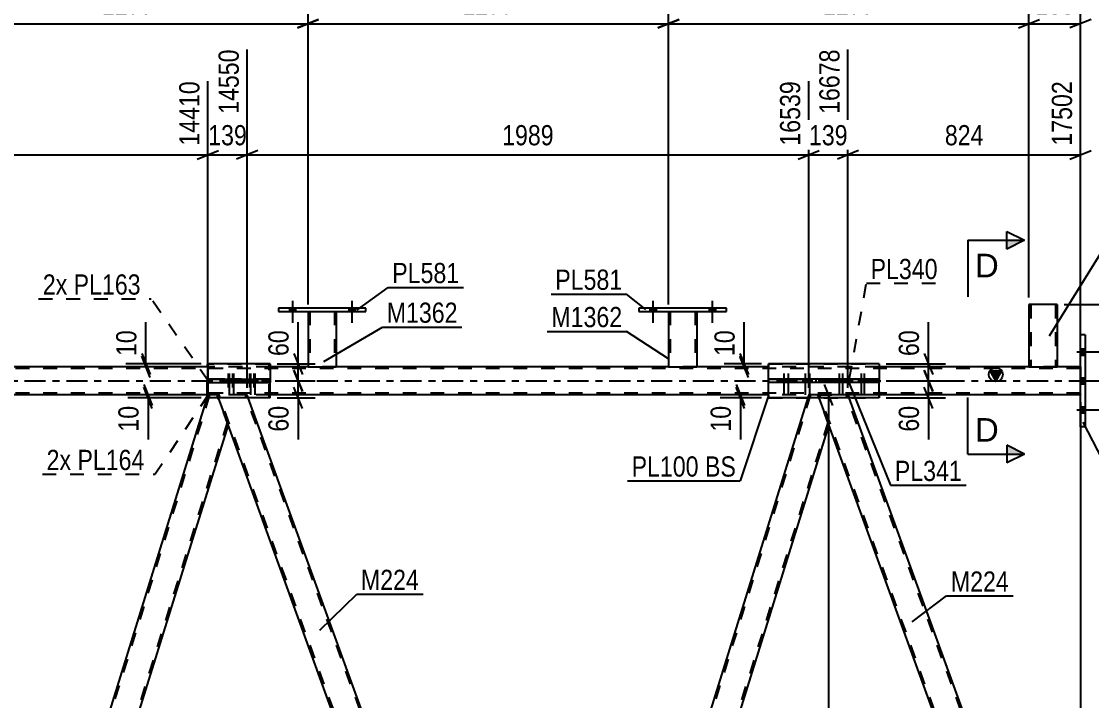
# Model space of a CAD drawing. Header units: millimetres. Extents: x 0 to 841, y 0 to 594.
# Drawn here: x 599.3 to 750.9, y 381.2 to 477.4 of the extents above; entities that cross this region are included whole.
import ezdxf

# ---------------------------------------------------------------- set-up
doc = ezdxf.new("R2010")
doc.units = ezdxf.units.MM
doc.linetypes.add('DXK_LINE_DOT2', pattern=[3.9198, 1.9599, -1.9599])
doc.linetypes.add('DXK_LINE_DOT3', pattern=[5.9187, 2.979, -0.9799, 0.9799, -0.9799])
doc.styles.add('Arial', font='ARIAL.TTF', dxfattribs={"height": 0.2})
doc.styles.add('Arial Narrow', font='ARIALN.TTF', dxfattribs={"height": 0.2})

# ---------------------------------------------------------------- blocks, each defined once
blk = doc.blocks.new('Part-122569494-5119 - 5043')
at = {"color": 2, "linetype": 'Continuous'}
for p, q in [((628.1, 426.73), (625.73, 426.73)), ((625.73, 426.73), (625.73, 426.25)), ((625.73, 426.25), (628.1, 426.25)), ((628.1, 426.25), (628.1, 426.73)), ((628.1, 426.73), (634.51, 426.73)), ((634.51, 426.25), (628.1, 426.25)), ((634.51, 426.73), (634.51, 426.25))]:
    blk.add_line(p, q, dxfattribs=at)
blk = doc.blocks.new('Part-122569494-5162 - 5043')
at = {"color": 2, "linetype": 'Continuous'}
for p, q in [((634.51, 428.89), (625.73, 428.89)), ((625.73, 424.09), (625.73, 428.89)), ((634.51, 428.89), (634.51, 426.73)), ((634.51, 424.09), (634.51, 426.25)), ((634.51, 424.09), (625.73, 424.09))]:
    blk.add_line(p, q, dxfattribs=at)
at = {"color": 7, "linetype": 'DXK_LINE_DOT2'}
blk.add_line((634.51, 426.25), (634.51, 426.73), dxfattribs=at)
blk = doc.blocks.new('Part-122569494-5051 - 5043')
at = {"color": 7, "linetype": 'DXK_LINE_DOT2'}
for p, q in [((705.16, 426.73), (720.81, 426.73)), ((711.87, 426.73), (705.16, 426.73)), ((705.16, 426.73), (705.16, 426.73)), ((705.16, 426.73), (705.16, 426.25)), ((720.81, 426.25), (705.16, 426.25)), ((711.87, 426.25), (705.16, 426.25)), ((720.81, 426.73), (711.87, 426.73)), ((711.87, 426.25), (711.87, 426.73)), ((720.81, 426.25), (711.87, 426.25)), ((714.24, 426.25), (714.24, 426.73)), ((720.81, 426.73), (720.81, 426.73)), ((720.81, 426.25), (720.81, 426.73))]:
    blk.add_line(p, q, dxfattribs=at)
blk = doc.blocks.new('Part-122569494-5173 - 5043')
at = {"color": 2, "linetype": 'Continuous'}
for p, q in [((720.81, 428.89), (705.16, 428.89)), ((705.16, 426.73), (705.16, 428.89)), ((720.81, 428.89), (720.81, 426.73)), ((705.16, 424.09), (705.16, 426.25)), ((720.81, 424.09), (720.81, 426.25)), ((720.81, 424.09), (705.16, 424.09))]:
    blk.add_line(p, q, dxfattribs=at)
at = {"color": 7, "linetype": 'DXK_LINE_DOT2'}
for p, q in [((705.16, 426.25), (705.16, 426.73)), ((720.81, 426.73), (720.81, 426.25))]:
    blk.add_line(p, q, dxfattribs=at)
blk = doc.blocks.new('Bolt-122569494-5064 - 5043')
at = {"linetype": 'Continuous'}
for points in [[(749.99, 430.15), (749.99, 431.03), (749.35, 431.03), (749.35, 430.15)], [(749.99, 430.15), (749.99, 431.03), (749.35, 431.03), (749.35, 430.15)], [(749.99, 430.15), (749.99, 431.03), (749.35, 431.03), (749.35, 430.15)], [(749.99, 426.05), (749.99, 426.93), (749.35, 426.93), (749.35, 426.05)], [(749.99, 426.05), (749.99, 426.93), (749.35, 426.93), (749.35, 426.05)], [(749.99, 421.95), (749.99, 422.83), (749.35, 422.83), (749.35, 421.95)], [(749.99, 421.95), (749.99, 422.83), (749.35, 422.83), (749.35, 421.95)], [(749.99, 421.95), (749.99, 422.83), (749.35, 422.83), (749.35, 421.95)]]:
    blk.add_hatch(color=1, dxfattribs=at).paths.add_polyline_path(points)
at = {"color": 1, "linetype": 'Continuous'}
for p, q in [((749.35, 431.03), (749.99, 431.03)), ((749.35, 431.03), (749.99, 431.03)), ((749.35, 431.03), (749.99, 431.03)), ((748.83, 430.59), (752.15, 430.59)), ((748.83, 430.59), (752.15, 430.59)), ((748.83, 430.59), (752.15, 430.59)), ((749.35, 430.15), (749.99, 430.15)), ((749.35, 430.15), (749.99, 430.15)), ((749.35, 430.15), (749.99, 430.15)), ((748.83, 426.49), (752.15, 426.49)), ((748.83, 426.49), (752.15, 426.49)), ((749.35, 426.93), (749.99, 426.93)), ((749.35, 426.93), (749.99, 426.93)), ((749.35, 426.05), (749.99, 426.05)), ((749.35, 426.05), (749.99, 426.05)), ((748.83, 422.39), (752.15, 422.39)), ((748.83, 422.39), (752.15, 422.39)), ((748.83, 422.39), (752.15, 422.39)), ((749.35, 422.83), (749.99, 422.83)), ((749.35, 422.83), (749.99, 422.83)), ((749.35, 422.83), (749.99, 422.83)), ((749.35, 421.95), (749.99, 421.95)), ((749.35, 421.95), (749.99, 421.95)), ((749.35, 421.95), (749.99, 421.95))]:
    blk.add_line(p, q, dxfattribs=at)
blk = doc.blocks.new('Part-122569494-5069 - 5043')
at = {"color": 2, "linetype": 'Continuous'}
for p, q in [((639.89, 436.33), (639.89, 428.49)), ((643.89, 436.33), (643.89, 428.49)), ((639.89, 428.49), (643.89, 428.49))]:
    blk.add_line(p, q, dxfattribs=at)
at = {"color": 7, "linetype": 'DXK_LINE_DOT2'}
for p, q in [((639.89, 436.33), (643.89, 436.33)), ((639.89, 436.33), (639.89, 436.33)), ((639.89, 436.33), (639.89, 436.33)), ((640.13, 436.33), (640.13, 428.49)), ((643.65, 436.33), (643.65, 428.49)), ((643.89, 436.33), (643.89, 436.33)), ((643.89, 436.33), (643.89, 436.33)), ((643.59, 428.49), (643.63, 428.49)), ((643.59, 428.49), (643.63, 428.49)), ((643.63, 428.49), (643.65, 428.49)), ((643.63, 428.49), (643.65, 428.49))]:
    blk.add_line(p, q, dxfattribs=at)
blk = doc.blocks.new('Part-122569494-5074 - 5043')
at = {"color": 2, "linetype": 'Continuous'}
for p, q in [((635.69, 436.81), (635.69, 436.33)), ((648.09, 436.81), (635.69, 436.81)), ((648.09, 436.33), (648.09, 436.81)), ((635.69, 436.33), (648.09, 436.33))]:
    blk.add_line(p, q, dxfattribs=at)
blk = doc.blocks.new('Bolt-122569494-5122 - 5043')
at = {"linetype": 'Continuous'}
for points in [[(707.68, 426.73), (706.96, 426.73), (706.96, 426.25), (707.68, 426.25)], [(708.28, 426.73), (707.56, 426.73), (707.56, 426.25), (708.28, 426.25)], [(710.7, 426.73), (709.98, 426.73), (709.98, 426.25), (710.7, 426.25)], [(711.3, 426.73), (710.58, 426.73), (710.58, 426.25), (711.3, 426.25)]]:
    blk.add_hatch(color=1, dxfattribs=at).paths.add_polyline_path(points)
at = {"color": 1, "linetype": 'Continuous'}
for p, q in [((706.96, 426.73), (706.96, 426.25)), ((707.32, 427.53), (707.32, 424.53)), ((707.56, 426.73), (707.56, 426.25)), ((707.68, 426.73), (707.68, 426.25)), ((707.92, 427.53), (707.92, 424.53)), ((708.28, 426.73), (708.28, 426.25)), ((709.98, 426.73), (709.98, 426.25)), ((710.34, 427.53), (710.34, 424.53)), ((710.58, 426.73), (710.58, 426.25)), ((710.7, 426.73), (710.7, 426.25)), ((710.94, 427.53), (710.94, 424.53)), ((711.3, 426.73), (711.3, 426.25))]:
    blk.add_line(p, q, dxfattribs=at)
blk = doc.blocks.new('Bolt-122569494-5166 - 5043')
at = {"linetype": 'Continuous'}
for points in [[(637.25, 436.33), (638.13, 436.33), (638.13, 436.81), (637.25, 436.81)], [(645.65, 436.33), (646.53, 436.33), (646.53, 436.81), (645.65, 436.81)]]:
    blk.add_hatch(color=1, dxfattribs=at).paths.add_polyline_path(points)
at = {"color": 1, "linetype": 'Continuous'}
for p, q in [((637.25, 436.81), (637.25, 436.33)), ((637.69, 437.81), (637.69, 434.69)), ((638.13, 436.81), (638.13, 436.33)), ((645.65, 436.81), (645.65, 436.33)), ((646.09, 437.81), (646.09, 434.69)), ((646.53, 436.81), (646.53, 436.33))]:
    blk.add_line(p, q, dxfattribs=at)
blk = doc.blocks.new('Bolt-122569494-5168 - 5043')
at = {"color": 1, "linetype": 'DXK_LINE_DOT2'}
for p, q in [((714.8, 426.73), (714.8, 426.25)), ((715.16, 427.53), (715.16, 424.53)), ((715.26, 426.73), (715.26, 426.25)), ((715.52, 426.73), (715.52, 426.25)), ((715.62, 427.53), (715.62, 424.53)), ((715.98, 426.73), (715.98, 426.25)), ((717.89, 426.73), (717.89, 426.25)), ((718.25, 427.53), (718.25, 424.53)), ((718.35, 426.73), (718.35, 426.25)), ((718.61, 426.73), (718.61, 426.25)), ((718.71, 427.53), (718.71, 424.53)), ((719.07, 426.73), (719.07, 426.25))]:
    blk.add_line(p, q, dxfattribs=at)
blk = doc.blocks.new('Bolt-122569494-5217 - 5043')
at = {"color": 1, "linetype": 'DXK_LINE_DOT2'}
for p, q in [((706.96, 426.73), (706.96, 426.25)), ((707.32, 427.53), (707.32, 424.53)), ((707.56, 426.73), (707.56, 426.25)), ((707.68, 426.73), (707.68, 426.25)), ((707.92, 427.53), (707.92, 424.53)), ((708.28, 426.73), (708.28, 426.25)), ((709.98, 426.73), (709.98, 426.25)), ((710.34, 427.53), (710.34, 424.53)), ((710.58, 426.73), (710.58, 426.25)), ((710.7, 426.73), (710.7, 426.25)), ((710.94, 427.53), (710.94, 424.53)), ((711.3, 426.73), (711.3, 426.25))]:
    blk.add_line(p, q, dxfattribs=at)
blk = doc.blocks.new('Bolt-122569494-5121 - 5043')
at = {"linetype": 'Continuous'}
for points in [[(715.52, 426.73), (714.8, 426.73), (714.8, 426.25), (715.52, 426.25)], [(715.98, 426.73), (715.26, 426.73), (715.26, 426.25), (715.98, 426.25)], [(718.61, 426.73), (717.89, 426.73), (717.89, 426.25), (718.61, 426.25)], [(719.07, 426.73), (718.35, 426.73), (718.35, 426.25), (719.07, 426.25)]]:
    blk.add_hatch(color=1, dxfattribs=at).paths.add_polyline_path(points)
at = {"color": 1, "linetype": 'Continuous'}
for p, q in [((714.8, 426.73), (714.8, 426.25)), ((715.16, 427.53), (715.16, 424.53)), ((715.26, 426.73), (715.26, 426.25)), ((715.52, 426.73), (715.52, 426.25)), ((715.62, 427.53), (715.62, 424.53)), ((715.98, 426.73), (715.98, 426.25)), ((717.89, 426.73), (717.89, 426.25)), ((718.25, 427.53), (718.25, 424.53)), ((718.35, 426.73), (718.35, 426.25)), ((718.61, 426.73), (718.61, 426.25)), ((718.71, 427.53), (718.71, 424.53)), ((719.07, 426.73), (719.07, 426.25))]:
    blk.add_line(p, q, dxfattribs=at)
blk = doc.blocks.new('Bolt-122569494-5123 - 5043')
at = {"linetype": 'Continuous'}
for points in [[(637.25, 436.33), (638.13, 436.33), (638.13, 436.81), (637.25, 436.81)], [(645.65, 436.33), (646.53, 436.33), (646.53, 436.81), (645.65, 436.81)]]:
    blk.add_hatch(color=1, dxfattribs=at).paths.add_polyline_path(points)
at = {"color": 1, "linetype": 'Continuous'}
for p, q in [((637.25, 436.81), (637.25, 436.33)), ((637.69, 437.81), (637.69, 434.69)), ((638.13, 436.81), (638.13, 436.33)), ((645.65, 436.81), (645.65, 436.33)), ((646.09, 437.81), (646.09, 434.69)), ((646.53, 436.81), (646.53, 436.33))]:
    blk.add_line(p, q, dxfattribs=at)
blk = doc.blocks.new('Bolt-122569494-5124 - 5043')
at = {"linetype": 'Continuous'}
for points in [[(688.33, 436.33), (689.21, 436.33), (689.21, 436.81), (688.33, 436.81)], [(696.73, 436.33), (697.61, 436.33), (697.61, 436.81), (696.73, 436.81)]]:
    blk.add_hatch(color=1, dxfattribs=at).paths.add_polyline_path(points)
at = {"color": 1, "linetype": 'Continuous'}
for p, q in [((688.33, 436.81), (688.33, 436.33)), ((688.77, 437.81), (688.77, 434.69)), ((689.21, 436.81), (689.21, 436.33)), ((696.73, 436.81), (696.73, 436.33)), ((697.17, 437.81), (697.17, 434.69)), ((697.61, 436.81), (697.61, 436.33))]:
    blk.add_line(p, q, dxfattribs=at)
blk = doc.blocks.new('Bolt-122569494-5157 - 5043')
at = {"linetype": 'Continuous'}
for points in [[(629.09, 426.73), (628.37, 426.73), (628.37, 426.25), (629.09, 426.25)], [(629.69, 426.73), (628.97, 426.73), (628.97, 426.25), (629.69, 426.25)], [(632.1, 426.73), (631.38, 426.73), (631.38, 426.25), (632.1, 426.25)], [(632.71, 426.73), (631.99, 426.73), (631.99, 426.25), (632.71, 426.25)]]:
    blk.add_hatch(color=1, dxfattribs=at).paths.add_polyline_path(points)
at = {"color": 1, "linetype": 'Continuous'}
for p, q in [((628.37, 426.73), (628.37, 426.25)), ((628.73, 427.53), (628.73, 424.53)), ((628.97, 426.73), (628.97, 426.25)), ((629.09, 426.73), (629.09, 426.25)), ((629.33, 427.53), (629.33, 424.53)), ((629.69, 426.73), (629.69, 426.25)), ((631.38, 426.73), (631.38, 426.25)), ((631.74, 427.53), (631.74, 424.53)), ((631.99, 426.73), (631.99, 426.25)), ((632.1, 426.73), (632.1, 426.25)), ((632.35, 427.53), (632.35, 424.53)), ((632.71, 426.73), (632.71, 426.25))]:
    blk.add_line(p, q, dxfattribs=at)
blk = doc.blocks.new('Part-122569494-5178 - 5043')
at = {"color": 2, "linetype": 'Continuous'}
for p, q in [((720.81, 426.73), (705.16, 426.73)), ((705.16, 426.73), (705.16, 426.25)), ((720.81, 426.25), (705.16, 426.25)), ((711.87, 426.25), (711.87, 426.73)), ((714.24, 426.25), (714.24, 426.73)), ((720.81, 426.73), (720.81, 426.25))]:
    blk.add_line(p, q, dxfattribs=at)
blk = doc.blocks.new('Part-122569494-5222 - 5043')
at = {"color": 2, "linetype": 'Continuous'}
for p, q in [((705.16, 428.89), (705.16, 428.49)), ((705.16, 424.49), (705.16, 424.09))]:
    blk.add_line(p, q, dxfattribs=at)
at = {"color": 7, "linetype": 'DXK_LINE_DOT2'}
for p, q in [((705.16, 428.89), (720.81, 428.89)), ((705.16, 424.49), (705.16, 428.49)), ((720.81, 428.89), (720.81, 424.09)), ((705.16, 424.09), (720.81, 424.09))]:
    blk.add_line(p, q, dxfattribs=at)
blk = doc.blocks.new('Bolt-122569494-5251 - 5043')
at = {"color": 1, "linetype": 'DXK_LINE_DOT2'}
for p, q in [((628.22, 426.72), (628.22, 426.24)), ((628.58, 427.52), (628.58, 424.52)), ((628.82, 426.72), (628.82, 426.24)), ((628.94, 426.72), (628.94, 426.24)), ((629.18, 427.52), (629.18, 424.52)), ((629.54, 426.72), (629.54, 426.24)), ((631.23, 426.72), (631.23, 426.24)), ((631.59, 427.52), (631.59, 424.52)), ((631.84, 426.72), (631.84, 426.24)), ((631.95, 426.72), (631.95, 426.24)), ((632.2, 427.52), (632.2, 424.52)), ((632.56, 426.72), (632.56, 426.24))]:
    blk.add_line(p, q, dxfattribs=at)
blk = doc.blocks.new('Part-122569494-5256 - 5043')
at = {"color": 2, "linetype": 'Continuous'}
for p, q in [((625.58, 428.88), (625.58, 428.49)), ((625.73, 428.88), (625.58, 428.88)), ((625.58, 424.12), (625.58, 424.49)), ((634.36, 424.08), (631.41, 424.08)), ((634.36, 424.09), (634.36, 424.08))]:
    blk.add_line(p, q, dxfattribs=at)
at = {"color": 7, "linetype": 'DXK_LINE_DOT2'}
for p, q in [((625.58, 424.49), (625.58, 428.49)), ((634.36, 428.88), (625.73, 428.88)), ((634.36, 424.08), (634.36, 428.88)), ((625.58, 424.12), (625.58, 424.08)), ((625.58, 424.08), (625.58, 424.12)), ((631.41, 424.08), (625.58, 424.08))]:
    blk.add_line(p, q, dxfattribs=at)
blk = doc.blocks.new('Part-122569494-5261 - 5043')
at = {"color": 7, "linetype": 'DXK_LINE_DOT2'}
for p, q in [((625.58, 426.72), (634.36, 426.72)), ((627.95, 426.72), (625.58, 426.72)), ((625.58, 426.72), (625.58, 426.24)), ((625.58, 426.24), (634.36, 426.24)), ((625.58, 426.24), (627.95, 426.24)), ((634.36, 426.72), (627.95, 426.72)), ((627.95, 426.72), (627.95, 426.24)), ((627.95, 426.24), (634.36, 426.24)), ((634.36, 426.72), (634.36, 426.72)), ((634.36, 426.24), (634.36, 426.72))]:
    blk.add_line(p, q, dxfattribs=at)
blk = doc.blocks.new('Part-122569494-5280 - 5043')
at = {"color": 2, "linetype": 'Continuous'}
for p, q in [((625.69, 424.49), (588.99, 306.74)), ((625.73, 424.49), (625.69, 424.49)), ((627.16, 424.09), (628.56, 420.24)), ((628.56, 420.24), (591.85, 302.49)), ((590.54, 302.49), (588.99, 306.74)), ((590.54, 302.49), (591.85, 302.49))]:
    blk.add_line(p, q, dxfattribs=at)
at = {"color": 7, "linetype": 'DXK_LINE_DOT2'}
for p, q in [((625.94, 424.49), (589.13, 306.36)), ((627.01, 424.49), (625.73, 424.49)), ((627.16, 424.09), (627.01, 424.49)), ((628.42, 420.61), (591.6, 302.49)), ((591.58, 302.49), (591.54, 302.49)), ((591.54, 302.49), (591.58, 302.49)), ((591.58, 302.49), (591.6, 302.49)), ((591.6, 302.49), (591.58, 302.49))]:
    blk.add_line(p, q, dxfattribs=at)
blk = doc.blocks.new('Part-122569494-5285 - 5043')
at = {"color": 7, "linetype": 'DXK_LINE_DOT2'}
for p, q in [((712.14, 424.49), (716.4, 424.49)), ((713.69, 420.24), (712.14, 424.49)), ((756.8, 302.49), (712.4, 424.49)), ((760.55, 302.49), (716.15, 424.49)), ((716.4, 424.49), (716.55, 424.09)), ((760.49, 302.49), (760.66, 302.49))]:
    blk.add_line(p, q, dxfattribs=at)
at = {"color": 2, "linetype": 'Continuous'}
for p, q in [((760.81, 302.49), (716.55, 424.09)), ((756.55, 302.49), (713.69, 420.24)), ((760.49, 302.49), (756.55, 302.49)), ((760.77, 302.49), (760.49, 302.49)), ((760.81, 302.49), (760.77, 302.49))]:
    blk.add_line(p, q, dxfattribs=at)
blk = doc.blocks.new('Bolt-122569494-5418 - 5043')
at = {"linetype": 'Continuous'}
for points in [[(688.33, 436.33), (689.21, 436.33), (689.21, 436.81), (688.33, 436.81)], [(696.73, 436.33), (697.61, 436.33), (697.61, 436.81), (696.73, 436.81)]]:
    blk.add_hatch(color=1, dxfattribs=at).paths.add_polyline_path(points)
at = {"color": 1, "linetype": 'Continuous'}
for p, q in [((688.33, 436.81), (688.33, 436.33)), ((688.77, 437.81), (688.77, 434.69)), ((689.21, 436.81), (689.21, 436.33)), ((696.73, 436.81), (696.73, 436.33)), ((697.17, 437.81), (697.17, 434.69)), ((697.61, 436.81), (697.61, 436.33))]:
    blk.add_line(p, q, dxfattribs=at)
blk = doc.blocks.new('Part-122569494-5341 - 5043')
at = {"color": 7, "linetype": 'DXK_LINE_DOT2'}
for p, q in [((711.08, 424.49), (674.26, 306.36)), ((710.83, 424.49), (710.7, 424.09)), ((712.14, 424.49), (710.83, 424.49)), ((712.14, 424.49), (712.29, 424.09)), ((713.56, 420.61), (676.74, 302.49)), ((674.54, 308.08), (674.12, 306.74)), ((678.73, 308.08), (676.99, 302.49)), ((675.67, 302.49), (674.12, 306.74)), ((676.99, 302.49), (675.67, 302.49))]:
    blk.add_line(p, q, dxfattribs=at)
at = {"color": 2, "linetype": 'Continuous'}
for p, q in [((710.7, 424.09), (674.54, 308.08)), ((712.29, 424.09), (713.69, 420.24)), ((713.69, 420.24), (678.73, 308.08))]:
    blk.add_line(p, q, dxfattribs=at)
blk = doc.blocks.new('Part-122569494-5346 - 5043')
at = {"color": 7, "linetype": 'DXK_LINE_DOT2'}
for p, q in [((631.27, 424.49), (627.01, 424.49)), ((628.56, 420.24), (627.01, 424.49)), ((671.67, 302.49), (627.27, 424.49)), ((675.42, 302.49), (631.01, 424.49)), ((631.41, 424.09), (631.27, 424.49)), ((671.41, 302.49), (669.38, 308.08)), ((675.67, 302.49), (673.63, 308.08)), ((675.67, 302.49), (671.41, 302.49))]:
    blk.add_line(p, q, dxfattribs=at)
at = {"color": 2, "linetype": 'Continuous'}
for p, q in [((673.63, 308.08), (631.41, 424.09)), ((669.38, 308.08), (628.56, 420.24))]:
    blk.add_line(p, q, dxfattribs=at)
blk = doc.blocks.new('Part-122569494-5365 - 5043')
at = {"linetype": 'Continuous'}
blk.add_hatch(color=2, dxfattribs=at).paths.add_polyline_path([(737.35, 426.49), (736.55, 427.89), (738.15, 427.89)])
at = {"color": 7, "linetype": 'DXK_LINE_DOT2'}
for p, q in [((749.35, 428.25), (49.28, 428.25)), ((634.51, 428.49), (625.73, 428.49)), ((643.89, 428.49), (639.89, 428.49)), ((694.97, 428.49), (690.97, 428.49)), ((720.81, 428.49), (705.16, 428.49)), ((746.05, 428.49), (742.05, 428.49)), ((749.35, 428.49), (749.35, 424.49)), ((749.35, 424.73), (49.28, 424.73)), ((720.81, 424.49), (200.02, 424.49)), ((634.51, 424.49), (625.69, 424.49))]:
    blk.add_line(p, q, dxfattribs=at)
at = {"color": 2, "linetype": 'Continuous'}
for p, q in [((625.73, 428.49), (592.81, 428.49)), ((639.89, 428.49), (634.51, 428.49)), ((690.97, 428.49), (643.89, 428.49)), ((705.16, 428.49), (694.97, 428.49)), ((742.05, 428.49), (720.81, 428.49)), ((737.35, 426.49), (736.55, 427.89)), ((736.55, 427.89), (738.15, 427.89)), ((738.15, 427.89), (737.35, 426.49)), ((749.35, 428.49), (746.05, 428.49)), ((625.69, 424.49), (546.13, 424.49)), ((705.16, 424.49), (634.51, 424.49)), ((749.35, 424.49), (720.81, 424.49))]:
    blk.add_line(p, q, dxfattribs=at)
at = {"color": 7, "linetype": 'DXK_LINE_DOT3'}
blk.add_line((49.28, 426.49), (749.35, 426.49), dxfattribs=at)
at = {"color": 2, "linetype": 'Continuous'}
blk.add_circle((737.35, 427.39), 1, dxfattribs=at)
blk = doc.blocks.new('Part-122569494-5407 - 5043')
at = {"color": 2, "linetype": 'Continuous'}
for p, q in [((749.99, 432.99), (749.35, 432.99)), ((749.35, 419.99), (749.35, 432.99)), ((749.99, 432.99), (749.99, 419.99)), ((749.99, 419.99), (749.35, 419.99))]:
    blk.add_line(p, q, dxfattribs=at)
blk = doc.blocks.new('Part-122569494-5523 - 5043')
at = {"color": 2, "linetype": 'Continuous'}
for p, q in [((690.97, 436.33), (690.97, 428.49)), ((694.97, 436.33), (694.97, 428.49)), ((690.97, 428.49), (694.97, 428.49))]:
    blk.add_line(p, q, dxfattribs=at)
at = {"color": 7, "linetype": 'DXK_LINE_DOT2'}
for p, q in [((690.97, 436.33), (694.97, 436.33)), ((690.97, 436.33), (690.97, 436.33)), ((690.97, 436.33), (690.97, 436.33)), ((691.21, 436.33), (691.21, 428.49)), ((694.73, 436.33), (694.73, 428.49)), ((694.97, 436.33), (694.97, 436.33)), ((694.97, 436.33), (694.97, 436.33)), ((694.67, 428.49), (694.71, 428.49)), ((694.67, 428.49), (694.71, 428.49)), ((694.71, 428.49), (694.73, 428.49)), ((694.71, 428.49), (694.73, 428.49))]:
    blk.add_line(p, q, dxfattribs=at)
blk = doc.blocks.new('Part-122569494-5528 - 5043')
at = {"color": 2, "linetype": 'Continuous'}
for p, q in [((686.77, 436.81), (686.77, 436.33)), ((699.17, 436.81), (686.77, 436.81)), ((699.17, 436.33), (699.17, 436.81)), ((686.77, 436.33), (699.17, 436.33))]:
    blk.add_line(p, q, dxfattribs=at)
blk = doc.blocks.new('Part-122569494-5533 - 5043')
at = {"color": 2, "linetype": 'Continuous'}
for p, q in [((742.05, 437.29), (742.05, 428.49)), ((746.05, 437.29), (742.05, 437.29)), ((746.05, 437.29), (746.05, 428.49)), ((742.05, 428.49), (746.05, 428.49))]:
    blk.add_line(p, q, dxfattribs=at)
at = {"color": 7, "linetype": 'DXK_LINE_DOT2'}
for p, q in [((742.29, 437.29), (742.29, 428.49)), ((745.74, 437.29), (745.76, 437.29)), ((745.76, 437.29), (745.79, 437.29)), ((745.79, 437.29), (745.81, 437.29)), ((745.81, 437.29), (745.81, 428.49)), ((745.79, 428.49), (745.76, 428.49)), ((745.79, 428.49), (745.76, 428.49)), ((745.81, 428.49), (745.79, 428.49)), ((745.79, 428.49), (745.81, 428.49))]:
    blk.add_line(p, q, dxfattribs=at)
blk = doc.blocks.new('StraightDimension-122569494-6132 - 5043')
at = {"color": 7, "linetype": 'Continuous'}
for p, q in [((637.88, 430.39), (639.08, 427.39)), ((635.51, 428.89), (640.88, 428.89)), ((639.08, 424.99), (637.88, 427.99)), ((638.48, 426.49), (638.48, 428.89)), ((635.51, 426.49), (640.88, 426.49))]:
    blk.add_line(p, q, dxfattribs=at)
at = {"color": 0}
blk.add_wipeout([(637.73, 434.27), (633.53, 434.27), (633.53, 429.41), (637.73, 429.41)], dxfattribs=at)
at = {"color": 7, "linetype": 'Continuous'}
blk.add_line((638.48, 428.89), (638.48, 434.79), dxfattribs=at)
blk.add_line((638.48, 428.89), (638.48, 434.79), dxfattribs=at)
at = {"color": 3, "style": 'Arial Narrow'}
blk.add_text('60', height=2.863, rotation=90.0002, dxfattribs=at).set_placement((637.13, 430.01))
blk = doc.blocks.new('StraightDimension-122569494-6309 - 5043')
at = {"color": 7, "linetype": 'Continuous'}
for p, q in [((631.27, 425.49), (631.27, 473.45)), ((625.69, 425.49), (625.69, 468.95)), ((624.19, 457.91), (627.19, 459.11)), ((625.69, 458.51), (631.27, 458.51)), ((632.77, 459.11), (629.77, 457.91))]:
    blk.add_line(p, q, dxfattribs=at)
at = {"color": 0}
blk.add_wipeout([(631.82, 459.26), (631.82, 463.46), (625.14, 463.46), (625.14, 459.26)], dxfattribs=at)
at = {"color": 3, "style": 'Arial Narrow'}
blk.add_text('139', height=2.863, dxfattribs=at).set_placement((625.74, 459.86))
at = {"color": 0, "linetype": 'Continuous'}
blk.add_wipeout([(630.67, 474.05), (626.47, 474.05), (626.47, 463.71), (630.67, 463.71)], dxfattribs=at)
at = {"color": 3, "linetype": 'Continuous', "style": 'Arial Narrow'}
blk.add_text('14550', height=2.863, rotation=90.0002, dxfattribs=at).set_placement((630.07, 464.31))
blk = doc.blocks.new('StraightDimension-122569494-18363 - 5043')
at = {"color": 7, "linetype": 'Continuous'}
for p, q in [((639.89, 437.33), (639.89, 487.52)), ((690.97, 437.33), (690.97, 487.52)), ((641.39, 477.68), (638.39, 476.48)), ((639.89, 477.08), (690.97, 477.08)), ((689.47, 476.48), (692.47, 477.68))]:
    blk.add_line(p, q, dxfattribs=at)
at = {"color": 0, "linetype": 'Continuous'}
blk.add_wipeout([(690.37, 488.12), (686.17, 488.12), (686.17, 477.78), (690.37, 477.78)], dxfattribs=at)
at = {"color": 0}
blk.add_wipeout([(669.69, 477.83), (669.69, 482.03), (661.17, 482.03), (661.17, 477.83)], dxfattribs=at)
at = {"color": 3, "linetype": 'Continuous', "style": 'Arial Narrow'}
blk.add_text('16042', height=2.863, rotation=90.0002, dxfattribs=at).set_placement((689.77, 478.38))
at = {"color": 3, "style": 'Arial Narrow'}
blk.add_text('1277', height=2.863, dxfattribs=at).set_placement((661.77, 478.43))
blk = doc.blocks.new('StraightDimension-122569494-5967 - 5043')
at = {"color": 7, "linetype": 'Continuous'}
for p, q in [((616.31, 430.39), (617.51, 427.39)), ((617.51, 426.99), (616.31, 429.99)), ((624.73, 428.89), (614.06, 428.89)), ((624.58, 428.49), (614.06, 428.49)), ((616.91, 428.49), (616.91, 428.89))]:
    blk.add_line(p, q, dxfattribs=at)
at = {"color": 0}
blk.add_wipeout([(616.16, 434.27), (611.96, 434.27), (611.96, 429.41), (616.16, 429.41)], dxfattribs=at)
at = {"color": 7, "linetype": 'Continuous'}
blk.add_line((616.91, 428.89), (616.91, 434.79), dxfattribs=at)
blk.add_line((616.91, 428.89), (616.91, 434.79), dxfattribs=at)
at = {"color": 3, "style": 'Arial Narrow'}
blk.add_text('10', height=2.863, rotation=90.0002, dxfattribs=at).set_placement((615.56, 430.01))
blk = doc.blocks.new('StraightDimension-122569494-6294 - 5043')
at = {"color": 7, "linetype": 'Continuous'}
for p, q in [((546.13, 425.49), (546.13, 473.45)), ((625.69, 425.49), (625.69, 468.95)), ((547.63, 459.11), (544.63, 457.91)), ((546.13, 458.51), (625.69, 458.51)), ((624.19, 457.91), (627.19, 459.11))]:
    blk.add_line(p, q, dxfattribs=at)
at = {"color": 0, "linetype": 'Continuous'}
blk.add_wipeout([(625.09, 469.55), (620.89, 469.55), (620.89, 459.21), (625.09, 459.21)], dxfattribs=at)
at = {"color": 0}
blk.add_wipeout([(590.17, 459.26), (590.17, 463.46), (581.66, 463.46), (581.66, 459.26)], dxfattribs=at)
at = {"color": 3, "linetype": 'Continuous', "style": 'Arial Narrow'}
blk.add_text('14410', height=2.863, rotation=90.0002, dxfattribs=at).set_placement((624.49, 459.81))
at = {"color": 3, "style": 'Arial Narrow'}
blk.add_text('1989', height=2.863, dxfattribs=at).set_placement((582.26, 459.86))
blk = doc.blocks.new('StraightDimension-122569494-18362 - 5043')
at = {"color": 7, "linetype": 'Continuous'}
for p, q in [((690.97, 437.33), (690.97, 487.52)), ((742.05, 438.29), (742.05, 487.52)), ((692.47, 477.68), (689.47, 476.48)), ((690.97, 477.08), (742.05, 477.08)), ((740.55, 476.48), (743.55, 477.68))]:
    blk.add_line(p, q, dxfattribs=at)
at = {"color": 0, "linetype": 'Continuous'}
blk.add_wipeout([(741.45, 488.12), (737.25, 488.12), (737.25, 477.78), (741.45, 477.78)], dxfattribs=at)
at = {"color": 0}
blk.add_wipeout([(720.77, 477.83), (720.77, 482.03), (712.26, 482.03), (712.26, 477.83)], dxfattribs=at)
at = {"color": 3, "linetype": 'Continuous', "style": 'Arial Narrow'}
blk.add_text('17319', height=2.863, rotation=90.0002, dxfattribs=at).set_placement((740.85, 478.38))
at = {"color": 3, "style": 'Arial Narrow'}
blk.add_text('1277', height=2.863, dxfattribs=at).set_placement((712.86, 478.43))
blk = doc.blocks.new('StraightDimension-122569494-6541 - 5043')
at = {"color": 7, "linetype": 'Continuous'}
for p, q in [((714.27, 422.99), (713.07, 425.99)), ((720.95, 424.49), (710.82, 424.49)), ((713.67, 302.49), (713.67, 424.49)), ((713.07, 303.99), (714.27, 300.99)), ((720.95, 302.49), (710.82, 302.49))]:
    blk.add_line(p, q, dxfattribs=at)
at = {"color": 0}
blk.add_wipeout([(712.92, 367.74), (708.72, 367.74), (708.72, 359.23), (712.92, 359.23)], dxfattribs=at)
at = {"color": 3, "style": 'Arial Narrow'}
blk.add_text('3050', height=2.863, rotation=90.0002, dxfattribs=at).set_placement((712.32, 359.83))
blk = doc.blocks.new('StraightDimension-122569494-6362 - 5043')
at = {"color": 7, "linetype": 'Continuous'}
for p, q in [((716.4, 425.49), (716.4, 473.45)), ((749.35, 429.49), (749.35, 468.95)), ((717.9, 459.11), (714.9, 457.91)), ((716.4, 458.51), (749.35, 458.51)), ((747.85, 457.91), (750.85, 459.11))]:
    blk.add_line(p, q, dxfattribs=at)
at = {"color": 0, "linetype": 'Continuous'}
blk.add_wipeout([(748.75, 469.55), (744.55, 469.55), (744.55, 459.21), (748.75, 459.21)], dxfattribs=at)
at = {"color": 0}
blk.add_wipeout([(736.22, 459.26), (736.22, 463.46), (729.53, 463.46), (729.53, 459.26)], dxfattribs=at)
at = {"color": 3, "linetype": 'Continuous', "style": 'Arial Narrow'}
blk.add_text('17502', height=2.863, rotation=90.0002, dxfattribs=at).set_placement((748.15, 459.81))
at = {"color": 3, "style": 'Arial Narrow'}
blk.add_text('824', height=2.863, dxfattribs=at).set_placement((730.13, 459.86))
blk = doc.blocks.new('StraightDimension-122569494-5939 - 5043')
at = {"color": 7, "linetype": 'Continuous'}
for p, q in [((616.62, 425.99), (617.82, 422.99)), ((617.82, 422.59), (616.62, 425.59)), ((624.58, 424.49), (614.37, 424.49)), ((624.73, 424.09), (614.37, 424.09)), ((617.22, 424.09), (617.22, 424.49))]:
    blk.add_line(p, q, dxfattribs=at)
at = {"color": 0}
blk.add_wipeout([(616.47, 423.56), (612.27, 423.56), (612.27, 418.7), (616.47, 418.7)], dxfattribs=at)
at = {"color": 7, "linetype": 'Continuous'}
blk.add_line((617.22, 424.09), (617.22, 418.18), dxfattribs=at)
blk.add_line((617.22, 424.09), (617.22, 418.18), dxfattribs=at)
at = {"color": 3, "style": 'Arial Narrow'}
blk.add_text('10', height=2.863, rotation=90.0002, dxfattribs=at).set_placement((615.87, 419.3))
blk = doc.blocks.new('StraightDimension-122569494-5994 - 5043')
at = {"color": 7, "linetype": 'Continuous'}
for p, q in [((701.09, 430.39), (702.29, 427.39)), ((702.29, 426.99), (701.09, 429.99)), ((704.16, 428.89), (698.84, 428.89)), ((704.16, 428.49), (698.84, 428.49)), ((701.69, 428.49), (701.69, 428.89))]:
    blk.add_line(p, q, dxfattribs=at)
at = {"color": 0}
blk.add_wipeout([(700.94, 434.27), (696.74, 434.27), (696.74, 429.41), (700.94, 429.41)], dxfattribs=at)
at = {"color": 7, "linetype": 'Continuous'}
blk.add_line((701.69, 428.89), (701.69, 434.79), dxfattribs=at)
blk.add_line((701.69, 428.89), (701.69, 434.79), dxfattribs=at)
at = {"color": 3, "style": 'Arial Narrow'}
blk.add_text('10', height=2.863, rotation=90.0002, dxfattribs=at).set_placement((700.34, 430.01))
blk = doc.blocks.new('StraightDimension-122569494-6017 - 5043')
at = {"color": 7, "linetype": 'Continuous'}
for p, q in [((700.55, 425.99), (701.75, 422.99)), ((701.75, 422.59), (700.55, 425.59)), ((704.16, 424.49), (698.3, 424.49)), ((704.16, 424.09), (698.3, 424.09)), ((701.15, 424.09), (701.15, 424.49))]:
    blk.add_line(p, q, dxfattribs=at)
at = {"color": 0}
blk.add_wipeout([(700.4, 423.56), (696.2, 423.56), (696.2, 418.7), (700.4, 418.7)], dxfattribs=at)
at = {"color": 7, "linetype": 'Continuous'}
blk.add_line((701.15, 424.09), (701.15, 418.18), dxfattribs=at)
blk.add_line((701.15, 424.09), (701.15, 418.18), dxfattribs=at)
at = {"color": 3, "style": 'Arial Narrow'}
blk.add_text('10', height=2.863, rotation=90.0002, dxfattribs=at).set_placement((699.8, 419.3))
blk = doc.blocks.new('StraightDimension-122569494-6040 - 5043')
at = {"color": 7, "linetype": 'Continuous'}
for p, q in [((727.21, 430.39), (728.41, 427.39)), ((721.81, 428.89), (730.21, 428.89)), ((728.41, 424.99), (727.21, 427.99)), ((727.81, 426.49), (727.81, 428.89)), ((721.81, 426.49), (730.21, 426.49))]:
    blk.add_line(p, q, dxfattribs=at)
at = {"color": 0}
blk.add_wipeout([(727.06, 434.27), (722.86, 434.27), (722.86, 429.41), (727.06, 429.41)], dxfattribs=at)
at = {"color": 7, "linetype": 'Continuous'}
blk.add_line((727.81, 428.89), (727.81, 434.79), dxfattribs=at)
blk.add_line((727.81, 428.89), (727.81, 434.79), dxfattribs=at)
at = {"color": 3, "style": 'Arial Narrow'}
blk.add_text('60', height=2.863, rotation=90.0002, dxfattribs=at).set_placement((726.46, 430.01))
blk = doc.blocks.new('StraightDimension-122569494-6051 - 5043')
at = {"color": 7, "linetype": 'Continuous'}
for p, q in [((727.21, 427.99), (728.41, 424.99)), ((721.81, 426.49), (730.21, 426.49)), ((727.81, 424.09), (727.81, 426.49)), ((728.41, 422.59), (727.21, 425.59)), ((721.81, 424.09), (730.21, 424.09))]:
    blk.add_line(p, q, dxfattribs=at)
at = {"color": 0}
blk.add_wipeout([(727.06, 423.56), (722.86, 423.56), (722.86, 418.7), (727.06, 418.7)], dxfattribs=at)
at = {"color": 7, "linetype": 'Continuous'}
blk.add_line((727.81, 424.09), (727.81, 418.18), dxfattribs=at)
blk.add_line((727.81, 424.09), (727.81, 418.18), dxfattribs=at)
at = {"color": 3, "style": 'Arial Narrow'}
blk.add_text('60', height=2.863, rotation=90.0002, dxfattribs=at).set_placement((726.46, 419.3))
blk = doc.blocks.new('StraightDimension-122569494-6144 - 5043')
at = {"color": 7, "linetype": 'Continuous'}
for p, q in [((637.88, 427.99), (639.08, 424.99)), ((635.51, 426.49), (640.88, 426.49)), ((638.48, 424.09), (638.48, 426.49)), ((639.08, 422.59), (637.88, 425.59)), ((635.51, 424.09), (640.88, 424.09))]:
    blk.add_line(p, q, dxfattribs=at)
at = {"color": 0}
blk.add_wipeout([(637.73, 423.56), (633.53, 423.56), (633.53, 418.7), (637.73, 418.7)], dxfattribs=at)
at = {"color": 7, "linetype": 'Continuous'}
blk.add_line((638.48, 424.09), (638.48, 418.18), dxfattribs=at)
blk.add_line((638.48, 424.09), (638.48, 418.18), dxfattribs=at)
at = {"color": 3, "style": 'Arial Narrow'}
blk.add_text('60', height=2.863, rotation=90.0002, dxfattribs=at).set_placement((637.13, 419.3))
blk = doc.blocks.new('StraightDimension-122569494-6324 - 5043')
at = {"color": 7, "linetype": 'Continuous'}
for p, q in [((631.27, 425.49), (631.27, 473.45)), ((710.83, 425.49), (710.83, 468.95)), ((632.77, 459.11), (629.77, 457.91)), ((631.27, 458.51), (710.83, 458.51)), ((709.33, 457.91), (712.33, 459.11))]:
    blk.add_line(p, q, dxfattribs=at)
at = {"color": 0, "linetype": 'Continuous'}
blk.add_wipeout([(710.23, 469.55), (706.03, 469.55), (706.03, 459.21), (710.23, 459.21)], dxfattribs=at)
at = {"color": 0}
blk.add_wipeout([(675.3, 459.26), (675.3, 463.46), (666.79, 463.46), (666.79, 459.26)], dxfattribs=at)
at = {"color": 3, "linetype": 'Continuous', "style": 'Arial Narrow'}
blk.add_text('16539', height=2.863, rotation=90.0002, dxfattribs=at).set_placement((709.63, 459.81))
at = {"color": 3, "style": 'Arial Narrow'}
blk.add_text('1989', height=2.863, dxfattribs=at).set_placement((667.39, 459.86))
blk = doc.blocks.new('StraightDimension-122569494-6343 - 5043')
at = {"color": 7, "linetype": 'Continuous'}
for p, q in [((716.4, 425.49), (716.4, 473.45)), ((710.83, 425.49), (710.83, 468.95)), ((709.33, 457.91), (712.33, 459.11)), ((710.83, 458.51), (716.4, 458.51)), ((717.9, 459.11), (714.9, 457.91))]:
    blk.add_line(p, q, dxfattribs=at)
at = {"color": 0}
blk.add_wipeout([(716.96, 459.26), (716.96, 463.46), (710.27, 463.46), (710.27, 459.26)], dxfattribs=at)
at = {"color": 3, "style": 'Arial Narrow'}
blk.add_text('139', height=2.863, dxfattribs=at).set_placement((710.87, 459.86))
at = {"color": 0, "linetype": 'Continuous'}
blk.add_wipeout([(715.8, 474.05), (711.6, 474.05), (711.6, 463.71), (715.8, 463.71)], dxfattribs=at)
at = {"color": 3, "linetype": 'Continuous', "style": 'Arial Narrow'}
blk.add_text('16678', height=2.863, rotation=90.0002, dxfattribs=at).set_placement((715.2, 464.31))
blk = doc.blocks.new('StraightDimension-122569494-6733 - 5043')
at = {"color": 7, "linetype": 'Continuous'}
for p, q in [((749.35, 423.49), (749.35, 356.57)), ((792.15, 303.49), (792.15, 361.82)), ((750.85, 359.57), (747.85, 358.37)), ((790.65, 358.37), (793.65, 359.57)), ((749.35, 358.97), (792.15, 358.97))]:
    blk.add_line(p, q, dxfattribs=at)
at = {"color": 0}
blk.add_wipeout([(775.01, 359.72), (775.01, 363.92), (766.49, 363.92), (766.49, 359.72)], dxfattribs=at)
at = {"color": 3, "style": 'Arial Narrow'}
blk.add_text('1427', height=2.863, dxfattribs=at).set_placement((767.09, 360.32))
blk = doc.blocks.new('StraightDimension-122569494-18361 - 5043')
at = {"color": 7, "linetype": 'Continuous'}
for p, q in [((749.35, 429.49), (749.35, 492.02)), ((742.05, 438.29), (742.05, 487.52)), ((740.55, 476.48), (743.55, 477.68)), ((742.05, 477.08), (749.35, 477.08)), ((750.85, 477.68), (747.85, 476.48))]:
    blk.add_line(p, q, dxfattribs=at)
at = {"color": 0}
blk.add_wipeout([(749.04, 477.83), (749.04, 482.03), (742.36, 482.03), (742.36, 477.83)], dxfattribs=at)
at = {"color": 3, "style": 'Arial Narrow'}
blk.add_text('183', height=2.863, dxfattribs=at).set_placement((742.96, 478.43))
at = {"color": 0, "linetype": 'Continuous'}
blk.add_wipeout([(748.75, 492.62), (744.55, 492.62), (744.55, 482.28), (748.75, 482.28)], dxfattribs=at)
at = {"color": 3, "linetype": 'Continuous', "style": 'Arial Narrow'}
blk.add_text('17502', height=2.863, rotation=90.0002, dxfattribs=at).set_placement((748.15, 482.88))
blk = doc.blocks.new('StraightDimension-122569494-18364 - 5043')
at = {"color": 7, "linetype": 'Continuous'}
for p, q in [((588.81, 437.33), (588.81, 487.52)), ((639.89, 437.33), (639.89, 487.52)), ((590.31, 477.68), (587.31, 476.48)), ((588.81, 477.08), (639.89, 477.08)), ((638.39, 476.48), (641.39, 477.68))]:
    blk.add_line(p, q, dxfattribs=at)
at = {"color": 0, "linetype": 'Continuous'}
blk.add_wipeout([(639.29, 488.12), (635.09, 488.12), (635.09, 477.78), (639.29, 477.78)], dxfattribs=at)
at = {"color": 0}
blk.add_wipeout([(618.61, 477.83), (618.61, 482.03), (610.09, 482.03), (610.09, 477.83)], dxfattribs=at)
at = {"color": 3, "linetype": 'Continuous', "style": 'Arial Narrow'}
blk.add_text('14765', height=2.863, rotation=90.0002, dxfattribs=at).set_placement((638.69, 478.38))
at = {"color": 3, "style": 'Arial Narrow'}
blk.add_text('1277', height=2.863, dxfattribs=at).set_placement((610.69, 478.43))
blk = doc.blocks.new('StraightDimension-122569494-20338 - 5043')
at = {"color": 7, "linetype": 'Continuous'}
for p, q in [((812.55, 435.79), (811.35, 438.79)), ((747.05, 437.29), (814.35, 437.29)), ((811.95, 292.88), (811.95, 437.29)), ((811.35, 294.38), (812.55, 291.38)), ((682.87, 292.88), (814.35, 292.88))]:
    blk.add_line(p, q, dxfattribs=at)
at = {"color": 0}
blk.add_wipeout([(811.2, 369.34), (807, 369.34), (807, 360.83), (811.2, 360.83)], dxfattribs=at)
at = {"color": 3, "style": 'Arial Narrow'}
blk.add_text('3610', height=2.863, rotation=90.0002, dxfattribs=at).set_placement((810.6, 361.43))
blk = doc.blocks.new('Mark-122569494-5047 - 5043')
at = {"color": 0}
blk.add_wipeout([(729.12, 440.91), (729.12, 443.91), (719.61, 443.91), (719.61, 440.91)], dxfattribs=at)
blk.add_wipeout([(729.12, 440.91), (729.12, 443.91), (719.61, 443.91), (719.61, 440.91)], dxfattribs=at)
at = {"color": 30, "linetype": 'DXK_LINE_DOT2'}
for p, q in [((716.59, 426.68), (719.01, 440.31)), ((719.01, 440.31), (729.72, 440.31))]:
    blk.add_line(p, q, dxfattribs=at)
at = {"color": 3, "style": 'Arial Narrow'}
blk.add_text('PL340', height=2.863, dxfattribs=at).set_placement((719.61, 440.91))
blk = doc.blocks.new('Mark-122569494-5065 - 5043')
at = {"color": 0}
blk.add_wipeout([(661.09, 434.72), (661.09, 437.72), (651.04, 437.72), (651.04, 434.72)], dxfattribs=at)
blk.add_wipeout([(661.09, 434.72), (661.09, 437.72), (651.04, 437.72), (651.04, 434.72)], dxfattribs=at)
at = {"color": 30, "linetype": 'Continuous'}
for p, q in [((642.13, 429.23), (650.44, 434.12)), ((650.44, 434.12), (661.69, 434.12))]:
    blk.add_line(p, q, dxfattribs=at)
at = {"color": 3, "style": 'Arial Narrow'}
blk.add_text('M1362', height=2.863, dxfattribs=at).set_placement((651.04, 434.72))
blk = doc.blocks.new('Mark-122569494-5070 - 5043')
at = {"color": 0}
blk.add_wipeout([(661.33, 440.34), (661.33, 443.34), (651.82, 443.34), (651.82, 440.34)], dxfattribs=at)
blk.add_wipeout([(661.33, 440.34), (661.33, 443.34), (651.82, 443.34), (651.82, 440.34)], dxfattribs=at)
at = {"color": 30, "linetype": 'Continuous'}
for p, q in [((646.8, 436.51), (651.22, 439.74)), ((651.22, 439.74), (661.93, 439.74))]:
    blk.add_line(p, q, dxfattribs=at)
at = {"color": 3, "style": 'Arial Narrow'}
blk.add_text('PL581', height=2.863, dxfattribs=at).set_placement((651.82, 440.34))
blk = doc.blocks.new('Mark-122569494-5519 - 5043')
at = {"color": 0}
blk.add_wipeout([(684.42, 434.1), (684.42, 437.1), (674.37, 437.1), (674.37, 434.1)], dxfattribs=at)
blk.add_wipeout([(684.42, 434.1), (684.42, 437.1), (674.37, 437.1), (674.37, 434.1)], dxfattribs=at)
at = {"color": 30, "linetype": 'Continuous'}
for p in [(673.77, 433.5), (690.97, 429.59)]:
    blk.add_line(p, (685.02, 433.5), dxfattribs=at)
at = {"color": 3, "style": 'Arial Narrow'}
blk.add_text('M1362', height=2.863, dxfattribs=at).set_placement((674.37, 434.1))
blk = doc.blocks.new('Mark-122569494-5174 - 5043')
at = {"color": 0}
blk.add_wipeout([(732.54, 412.31), (732.54, 415.31), (723.04, 415.31), (723.04, 412.31)], dxfattribs=at)
blk.add_wipeout([(732.54, 412.31), (732.54, 415.31), (723.04, 415.31), (723.04, 412.31)], dxfattribs=at)
at = {"color": 30, "linetype": 'Continuous'}
for p, q in [((716.54, 426.25), (722.44, 411.71)), ((722.44, 411.71), (733.14, 411.71))]:
    blk.add_line(p, q, dxfattribs=at)
at = {"color": 3, "style": 'Arial Narrow'}
blk.add_text('PL341', height=2.863, dxfattribs=at).set_placement((723.04, 412.31))
blk = doc.blocks.new('Mark-122569494-5281 - 5043')
at = {"color": 0}
blk.add_wipeout([(739.2, 396.63), (739.2, 399.63), (730.98, 399.63), (730.98, 396.63)], dxfattribs=at)
blk.add_wipeout([(739.2, 396.63), (739.2, 399.63), (730.98, 399.63), (730.98, 396.63)], dxfattribs=at)
at = {"color": 30, "linetype": 'Continuous'}
for p, q in [((725.52, 392.34), (730.38, 396.03)), ((730.38, 396.03), (739.8, 396.03))]:
    blk.add_line(p, q, dxfattribs=at)
at = {"color": 3, "style": 'Arial Narrow'}
blk.add_text('M224', height=2.863, dxfattribs=at).set_placement((730.98, 396.63))
blk = doc.blocks.new('Mark-122569494-5342 - 5043')
at = {"color": 0}
blk.add_wipeout([(655.6, 396.87), (655.6, 399.87), (647.38, 399.87), (647.38, 396.87)], dxfattribs=at)
blk.add_wipeout([(655.6, 396.87), (655.6, 399.87), (647.38, 399.87), (647.38, 396.87)], dxfattribs=at)
at = {"color": 30, "linetype": 'Continuous'}
for p, q in [((641.54, 391.17), (646.78, 396.27)), ((646.78, 396.27), (656.2, 396.27))]:
    blk.add_line(p, q, dxfattribs=at)
at = {"color": 3, "style": 'Arial Narrow'}
blk.add_text('M224', height=2.863, dxfattribs=at).set_placement((647.38, 396.87))
blk = doc.blocks.new('Mark-122569494-5403 - 5043')
at = {"color": 0}
blk.add_wipeout([(765.09, 408.1), (765.09, 411.1), (757.05, 411.1), (757.05, 408.1)], dxfattribs=at)
blk.add_wipeout([(765.09, 408.1), (765.09, 411.1), (757.05, 411.1), (757.05, 408.1)], dxfattribs=at)
at = {"color": 30, "linetype": 'Continuous'}
for p, q in [((749.68, 420.65), (756.45, 407.5)), ((756.45, 407.5), (765.69, 407.5))]:
    blk.add_line(p, q, dxfattribs=at)
at = {"color": 3, "style": 'Arial Narrow'}
blk.add_text('SP19', height=2.863, dxfattribs=at).set_placement((757.05, 408.1))
blk = doc.blocks.new('MarkSet-122569494-6892 - 5043')
at = {"color": 30, "linetype": 'DXK_LINE_DOT2'}
blk.add_line((625.73, 426.49), (617.67, 438.11), dxfattribs=at)
at = {"color": 0}
for points in [[(605.77, 438.71), (605.77, 441.71), (602.3, 441.71), (602.3, 438.71)], [(616.17, 438.71), (616.17, 441.71), (606.67, 441.71), (606.67, 438.71)]]:
    blk.add_wipeout(points, dxfattribs=at)
for points in [[(605.77, 438.71), (605.77, 441.71), (602.3, 441.71), (602.3, 438.71)], [(616.17, 438.71), (616.17, 441.71), (606.67, 441.71), (606.67, 438.71)]]:
    blk.add_wipeout(points, dxfattribs=at)
at = {"color": 30, "linetype": 'DXK_LINE_DOT2'}
blk.add_line((601.7, 438.11), (617.67, 438.11), dxfattribs=at)
at = {"color": 3, "style": 'Arial Narrow'}
for s, p in [('2x', (602.3, 438.71)), ('PL163', (606.67, 438.71))]:
    blk.add_text(s, height=2.863, dxfattribs=at).set_placement(p)
blk = doc.blocks.new('Mark-122569494-5524 - 5043')
at = {"color": 0}
blk.add_wipeout([(684.43, 439.39), (684.43, 442.39), (674.92, 442.39), (674.92, 439.39)], dxfattribs=at)
blk.add_wipeout([(684.43, 439.39), (684.43, 442.39), (674.92, 442.39), (674.92, 439.39)], dxfattribs=at)
at = {"color": 30, "linetype": 'Continuous'}
for p in [(674.32, 438.79), (687.76, 436.58)]:
    blk.add_line(p, (685.03, 438.79), dxfattribs=at)
at = {"color": 3, "style": 'Arial Narrow'}
blk.add_text('PL581', height=2.863, dxfattribs=at).set_placement((674.92, 439.39))
blk = doc.blocks.new('Mark-122569494-5529 - 5043')
at = {"color": 0}
blk.add_wipeout([(762.77, 445.02), (762.77, 448.02), (752.72, 448.02), (752.72, 445.02)], dxfattribs=at)
blk.add_wipeout([(762.77, 445.02), (762.77, 448.02), (752.72, 448.02), (752.72, 445.02)], dxfattribs=at)
at = {"color": 30, "linetype": 'Continuous'}
for p, q in [((744.95, 432.87), (752.12, 444.42)), ((752.12, 444.42), (763.37, 444.42))]:
    blk.add_line(p, q, dxfattribs=at)
at = {"color": 3, "style": 'Arial Narrow'}
blk.add_text('M1450', height=2.863, dxfattribs=at).set_placement((752.72, 445.02))
blk = doc.blocks.new('SectionMark-122569494-6820 - 5043')
at = {"linetype": 'Continuous'}
for points in [[(738.9, 445.16), (738.9, 446.41), (741.4, 446.41)], [(738.9, 416.13), (738.9, 417.38), (741.4, 416.13)]]:
    blk.add_hatch(color=6, dxfattribs=at).paths.add_polyline_path(points)
at = {"color": 6, "linetype": 'Continuous'}
for p, q in [((738.9, 445.16), (738.9, 447.66)), ((738.9, 447.66), (741.4, 446.41)), ((733.4, 446.41), (733.4, 438.41)), ((733.4, 446.41), (741.4, 446.41)), ((741.4, 446.41), (738.9, 445.16)), ((733.4, 416.13), (733.4, 424.13)), ((741.4, 416.13), (738.9, 417.38)), ((738.9, 417.38), (738.9, 414.88)), ((733.4, 416.13), (741.4, 416.13)), ((741.4, 416.13), (738.9, 414.88))]:
    blk.add_line(p, q, dxfattribs=at)
at = {"color": 0, "linetype": 'Continuous'}
for points in [[(737.77, 441.16), (737.77, 444.66), (734.4, 444.66), (734.4, 441.16)], [(737.77, 417.88), (737.77, 421.38), (734.4, 421.38), (734.4, 417.88)]]:
    blk.add_wipeout(points, dxfattribs=at)
at = {"color": 3, "linetype": 'Continuous', "style": 'Arial'}
for p in [(734.4, 441.16), (734.4, 417.88)]:
    blk.add_text('D', height=3.34, dxfattribs=at).set_placement(p)
blk = doc.blocks.new('MarkSet-122569494-6914 - 5043')
at = {"color": 30, "linetype": 'DXK_LINE_DOT2'}
blk.add_line((625.73, 424.5), (618.22, 413.26), dxfattribs=at)
at = {"color": 0}
for points in [[(606.31, 413.86), (606.31, 416.86), (602.84, 416.86), (602.84, 413.86)], [(616.72, 413.86), (616.72, 416.86), (607.21, 416.86), (607.21, 413.86)]]:
    blk.add_wipeout(points, dxfattribs=at)
for points in [[(606.31, 413.86), (606.31, 416.86), (602.84, 416.86), (602.84, 413.86)], [(616.72, 413.86), (616.72, 416.86), (607.21, 416.86), (607.21, 413.86)]]:
    blk.add_wipeout(points, dxfattribs=at)
at = {"color": 30, "linetype": 'DXK_LINE_DOT2'}
blk.add_line((602.24, 413.26), (618.22, 413.26), dxfattribs=at)
at = {"color": 3, "style": 'Arial Narrow'}
for s, p in [('2x', (602.84, 413.86)), ('PL164', (607.21, 413.86))]:
    blk.add_text(s, height=2.863, dxfattribs=at).set_placement(p)
blk = doc.blocks.new('MarkSet-122569494-6942 - 5043')
at = {"color": 0}
for points in [[(695.24, 412.93), (695.24, 415.93), (685.74, 415.93), (685.74, 412.93)], [(700.52, 412.93), (700.52, 415.93), (696.14, 415.93), (696.14, 412.93)]]:
    blk.add_wipeout(points, dxfattribs=at)
for points in [[(695.24, 412.93), (695.24, 415.93), (685.74, 415.93), (685.74, 412.93)], [(700.52, 412.93), (700.52, 415.93), (696.14, 415.93), (696.14, 412.93)]]:
    blk.add_wipeout(points, dxfattribs=at)
at = {"color": 30, "linetype": 'Continuous'}
for p in [(705.16, 424.41), (685.14, 412.33)]:
    blk.add_line(p, (701.12, 412.33), dxfattribs=at)
at = {"color": 3, "style": 'Arial Narrow'}
for s, p in [('PL100', (685.74, 412.93)), ('BS', (696.14, 412.93))]:
    blk.add_text(s, height=2.863, dxfattribs=at).set_placement(p)

msp = doc.modelspace()

# ---------------------------------------------------------------- block references
for name in ['Part-122569494-5074 - 5043', 'Bolt-122569494-5166 - 5043', 'Bolt-122569494-5123 - 5043', 'Part-122569494-5528 - 5043', 'Bolt-122569494-5124 - 5043', 'Bolt-122569494-5418 - 5043', 'Part-122569494-5533 - 5043', 'Part-122569494-5069 - 5043', 'Part-122569494-5523 - 5043', 'Part-122569494-5407 - 5043', 'Bolt-122569494-5064 - 5043', 'Part-122569494-5365 - 5043', 'Part-122569494-5256 - 5043', 'Part-122569494-5162 - 5043', 'Part-122569494-5173 - 5043', 'Part-122569494-5222 - 5043', 'Part-122569494-5261 - 5043', 'Part-122569494-5119 - 5043', 'Bolt-122569494-5251 - 5043', 'Bolt-122569494-5157 - 5043', 'Part-122569494-5051 - 5043', 'Part-122569494-5178 - 5043', 'Bolt-122569494-5122 - 5043', 'Bolt-122569494-5217 - 5043', 'Bolt-122569494-5168 - 5043', 'Bolt-122569494-5121 - 5043', 'Part-122569494-5280 - 5043', 'Part-122569494-5346 - 5043', 'Part-122569494-5341 - 5043', 'Part-122569494-5285 - 5043']:
    msp.add_blockref(name, (0, 0))

# ---------------------------------------------------------------- next in the draw order: block references
for name in ['StraightDimension-122569494-18363 - 5043', 'StraightDimension-122569494-6309 - 5043', 'StraightDimension-122569494-6132 - 5043', 'StraightDimension-122569494-5994 - 5043', 'StraightDimension-122569494-6017 - 5043', 'StraightDimension-122569494-6541 - 5043', 'StraightDimension-122569494-6733 - 5043', 'Mark-122569494-5342 - 5043']:
    msp.add_blockref(name, (0, 0))

# ---------------------------------------------------------------- next in the draw order: block references
for name in ['StraightDimension-122569494-18362 - 5043', 'StraightDimension-122569494-5967 - 5043', 'StraightDimension-122569494-6144 - 5043']:
    msp.add_blockref(name, (0, 0))

# ---------------------------------------------------------------- next in the draw order: block references
for name in ['StraightDimension-122569494-6294 - 5043', 'StraightDimension-122569494-6324 - 5043', 'StraightDimension-122569494-6362 - 5043']:
    msp.add_blockref(name, (0, 0))

# ---------------------------------------------------------------- next in the draw order: block references
for name in ['StraightDimension-122569494-18361 - 5043', 'StraightDimension-122569494-18364 - 5043', 'StraightDimension-122569494-6343 - 5043', 'StraightDimension-122569494-6040 - 5043', 'StraightDimension-122569494-5939 - 5043']:
    msp.add_blockref(name, (0, 0))

# ---------------------------------------------------------------- next in the draw order: block references
for name in ['MarkSet-122569494-6892 - 5043', 'Mark-122569494-5065 - 5043', 'StraightDimension-122569494-6051 - 5043', 'MarkSet-122569494-6914 - 5043']:
    msp.add_blockref(name, (0, 0))

# ---------------------------------------------------------------- next in the draw order: block references
for name in ['Mark-122569494-5070 - 5043', 'StraightDimension-122569494-20338 - 5043']:
    msp.add_blockref(name, (0, 0))

# ---------------------------------------------------------------- next in the draw order: block references
for name in ['Mark-122569494-5529 - 5043', 'Mark-122569494-5047 - 5043', 'Mark-122569494-5519 - 5043', 'MarkSet-122569494-6942 - 5043', 'Mark-122569494-5403 - 5043', 'Mark-122569494-5281 - 5043']:
    msp.add_blockref(name, (0, 0))

# ---------------------------------------------------------------- next in the draw order: block references
for name in ['Mark-122569494-5524 - 5043', 'Mark-122569494-5174 - 5043']:
    msp.add_blockref(name, (0, 0))

# ---------------------------------------------------------------- next in the draw order: block references
msp.add_blockref('SectionMark-122569494-6820 - 5043', (0, 0))

doc.saveas('drawing.dxf')
